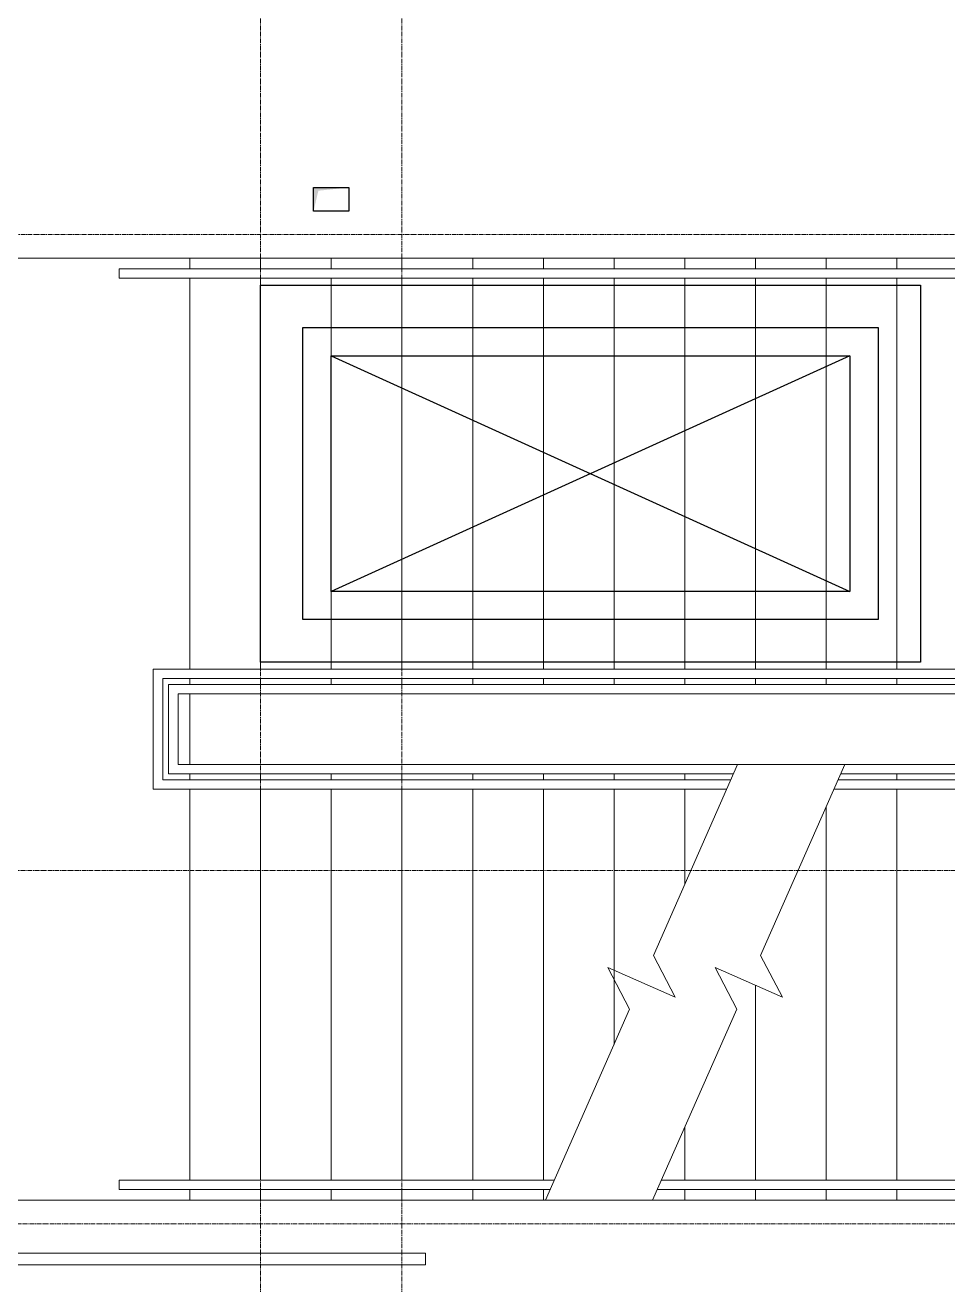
# Model space of a CAD drawing. Header units: millimetres. Extents: x -65509 to 912790, y 446 to 713294.
# Drawn here: x 181499 to 185413, y 363717 to 369066 of the extents above; entities that cross this region are included whole.
import ezdxf

# ---------------------------------------------------------------- set-up
doc = ezdxf.new("R2010")
doc.units = ezdxf.units.MM
doc.linetypes.add('CENTER2', pattern=[28.575, 19.05, -3.175, 3.175, -3.175])
doc.layers.add('АР_Делит', color=250, linetype='Continuous', lineweight=0, plot=False)
doc.layers.add('РД_Кровля', color=250, linetype='Continuous', lineweight=25, plot=False)
for name, color, linetype, lineweight in [('АР_Ф_ЛК', 250, 'Continuous', 5), ('ДШ_КР', 250, 'Continuous', 35), ('ОВ_Кондиционирование', 250, 'Continuous', 25), ('РД_Оси_100', 250, 'Continuous', 0)]:
    doc.layers.add(name, color=color, linetype=linetype, lineweight=lineweight)

# ---------------------------------------------------------------- blocks, each defined once
blk = doc.blocks.new('ЛК_4000х8500_2эт')
at = {"color": 5}
for points in [[(6300, 3915), (2100, 3915), (2100, 3955), (6600, 3955), (6600, 3915), (6300, 3915)], [(3928.6, 45), (2100, 45), (2100, 85), (3946.2, 85)], [(4401.1, 85), (6600, 85), (6600, 45), (4383.4, 45)]]:
    blk.add_lwpolyline(points, dxfattribs=at)
at = {"layer": 'АР_Делит'}
blk.add_lwpolyline([(-200, 4000), (8300, 4000), (8300, 0), (-200, 0)], close=True, dxfattribs=at)
at = {"layer": 'АР_Ф_ЛК', "color": 5}
for p, q in [((2400, 4000), (2400, 3955)), ((2700, 4000), (2700, 3955)), ((3000, 4000), (3000, 3955)), ((3300, 4000), (3300, 3955)), ((3600, 4000), (3600, 3955)), ((3900, 4000), (3900, 3955)), ((4200, 4000), (4200, 3955)), ((4500, 4000), (4500, 3955)), ((4800, 4000), (4800, 3955)), ((5100, 4000), (5100, 3955)), ((5400, 4000), (5400, 3955)), ((2400, 3915), (2400, 2255)), ((2700, 3915), (2700, 2255)), ((3000, 3915), (3000, 2255)), ((3300, 3915), (3300, 2255)), ((3600, 3915), (3600, 2255)), ((3900, 3915), (3900, 2255)), ((4200, 3915), (4200, 2255)), ((4500, 3915), (4500, 2255)), ((4800, 3915), (4800, 2255)), ((5100, 3915), (5100, 2255)), ((5400, 3915), (5400, 2255)), ((2400, 2215), (2400, 2190)), ((2700, 2215), (2700, 2190)), ((3000, 2215), (3000, 2190)), ((3300, 2215), (3300, 2190)), ((3600, 2215), (3600, 2190)), ((3900, 2215), (3900, 2190)), ((4200, 2215), (4200, 2190)), ((4500, 2215), (4500, 2190)), ((4800, 2215), (4800, 2190)), ((5100, 2215), (5100, 2190)), ((5400, 2215), (5400, 2190)), ((2400, 2150), (2400, 1850)), ((2400, 1810), (2400, 1785)), ((2700, 1810), (2700, 1785)), ((3000, 1810), (3000, 1785)), ((3300, 1810), (3300, 1785)), ((3600, 1810), (3600, 1785)), ((3900, 1810), (3900, 1785)), ((4200, 1810), (4200, 1785)), ((4500, 1810), (4500, 1785)), ((5400, 1810), (5400, 1785)), ((2400, 1745), (2400, 85)), ((2700, 1745), (2700, 85)), ((3000, 1745), (3000, 85)), ((3300, 1745), (3300, 85)), ((3600, 1745), (3600, 85)), ((3900, 1745), (3900, 85)), ((4200, 1745), (4200, 660.7)), ((4500, 1745), (4500, 1341.4)), ((5400, 1745), (5400, 85)), ((5100, 1670.8), (5100, 85)), ((4800, 912.3), (4800, 85)), ((4500, 309.5), (4500, 85)), ((2400, 45), (2400, 0)), ((2700, 45), (2700, 0)), ((3000, 45), (3000, 0)), ((3300, 45), (3300, 0)), ((3600, 45), (3600, 0)), ((3900, 45), (3900, 0)), ((4500, 45), (4500, 0)), ((4800, 45), (4800, 0)), ((5100, 45), (5100, 0)), ((5400, 45), (5400, 0))]:
    blk.add_line(p, q, dxfattribs=at)
at = {"layer": 'АР_Ф_ЛК'}
for points in [[(6300, 3085, 0, 150, 0), (5833.8, 3085, 0, 0, 0), (2400, 3085, 0, 0, 0)], [(2400, 915, 0, 150, 0), (2866.2, 915, 0, 0, 0), (4200, 915, 0, 0, 0)], [(4921.5, 915, 0, 150, 0), (5387.8, 915, 0, 0, 0), (6300, 915, 0, 0, 0)]]:
    blk.add_lwpolyline(points, format="xyseb", dxfattribs=at)
at = {"layer": 'АР_Ф_ЛК', "color": 5}
for points in [[(4677.9, 1745), (2245, 1745), (2245, 2255), (6455, 2255), (6455, 1745), (5132.7, 1745)], [(4695.5, 1785), (2285, 1785), (2285, 2215), (6415, 2215), (6415, 1785), (5150.3, 1785)], [(4706.5, 1810), (2310, 1810), (2310, 2190), (6390, 2190), (6390, 1810), (5161.3, 1810)]]:
    blk.add_lwpolyline(points, dxfattribs=at)
for points in [[(2350, 2150), (6350, 2150), (6350, 1850), (2350, 1850)], [(2400, 2150), (6300, 2150), (6300, 1850), (2400, 1850)]]:
    blk.add_lwpolyline(points, close=True, dxfattribs=at)
at = {"layer": 'АР_Ф_ЛК', "lineweight": 0}
for points in [[(4724.2, 1850), (4366.9, 1039.4), (4459.5, 862), (4173.5, 988), (4266.1, 810.6), (3908.8, 0)], [(5179, 1850), (4821.7, 1039.4), (4914.3, 862), (4628.3, 988), (4720.9, 810.6), (4363.6, 0)]]:
    blk.add_lwpolyline(points, dxfattribs=at)
blk = doc.blocks.new('СОШ_2200_АР_ОСИ_М100_28.05.24')
at = {"layer": 'РД_Оси_100', "linetype": 'CENTER2'}
for p, q in [((65100, -6155), (65100, 139938.679)), ((-5954.958, 72900), (95715.503, 72900))]:
    blk.add_line(p, q, dxfattribs=at)
for points in [[(65700, -6155), (65700, 139938.679)], [(119910, 70200), (-5954.958, 70200)], [(95715.503, 68700), (-5454.958, 68700), (-5954.958, 68850)]]:
    blk.add_lwpolyline(points, dxfattribs=at)
blk = doc.blocks.new('otv')
at = {"linetype": 'Continuous'}
blk.add_lwpolyline([(0, -1), (0, 0), (1, 0), (1, -1)], close=True, dxfattribs=at)
blk.add_solid([(0, -1), (0, 0), (0.135, -0.137), (1, 0)], dxfattribs=at)
blk = doc.blocks.new('Люк_ЛК_кровля')
for points in [[(-300, 1300), (2500, 1300), (2500, -300), (-300, -300)], [(-120, 1120), (2320, 1120), (2320, -120), (-120, -120)], [(0, 1000), (2200, 1000), (2200, 0), (0, 0)]]:
    blk.add_lwpolyline(points, close=True)
for points in [[(0, 1000), (2200, 0)], [(2200, 1000), (0, 0)]]:
    blk.add_lwpolyline(points)

msp = doc.modelspace()

# ---------------------------------------------------------------- linework, layer by layer
at = {"layer": 'ДШ_КР', "color": 1, "lineweight": 0}
msp.add_lwpolyline([(162897.159, 363851.711), (183197.159, 363851.76), (183197.159, 363801.733), (162897.159, 363801.733)], close=True, dxfattribs=at)

# ---------------------------------------------------------------- block references
at = {"layer": 'АР_Ф_ЛК', "color": 5}
msp.add_blockref('ЛК_4000х8500_2эт', (179797.159, 364076.733), dxfattribs=at)
at = {"layer": 'ОВ_Кондиционирование', "xscale": 150, "yscale": 100}
msp.add_blockref('otv', (182722.159, 368376.733), dxfattribs=at)
at = {"layer": 'РД_Кровля'}
msp.add_blockref('Люк_ЛК_кровля', (182797.159, 366661.733), dxfattribs=at)
at = {"layer": 'РД_Оси_100'}
msp.add_blockref('СОШ_2200_АР_ОСИ_М100_28.05.24', (117397.159, 295276.733), dxfattribs=at)

doc.saveas('drawing.dxf')
